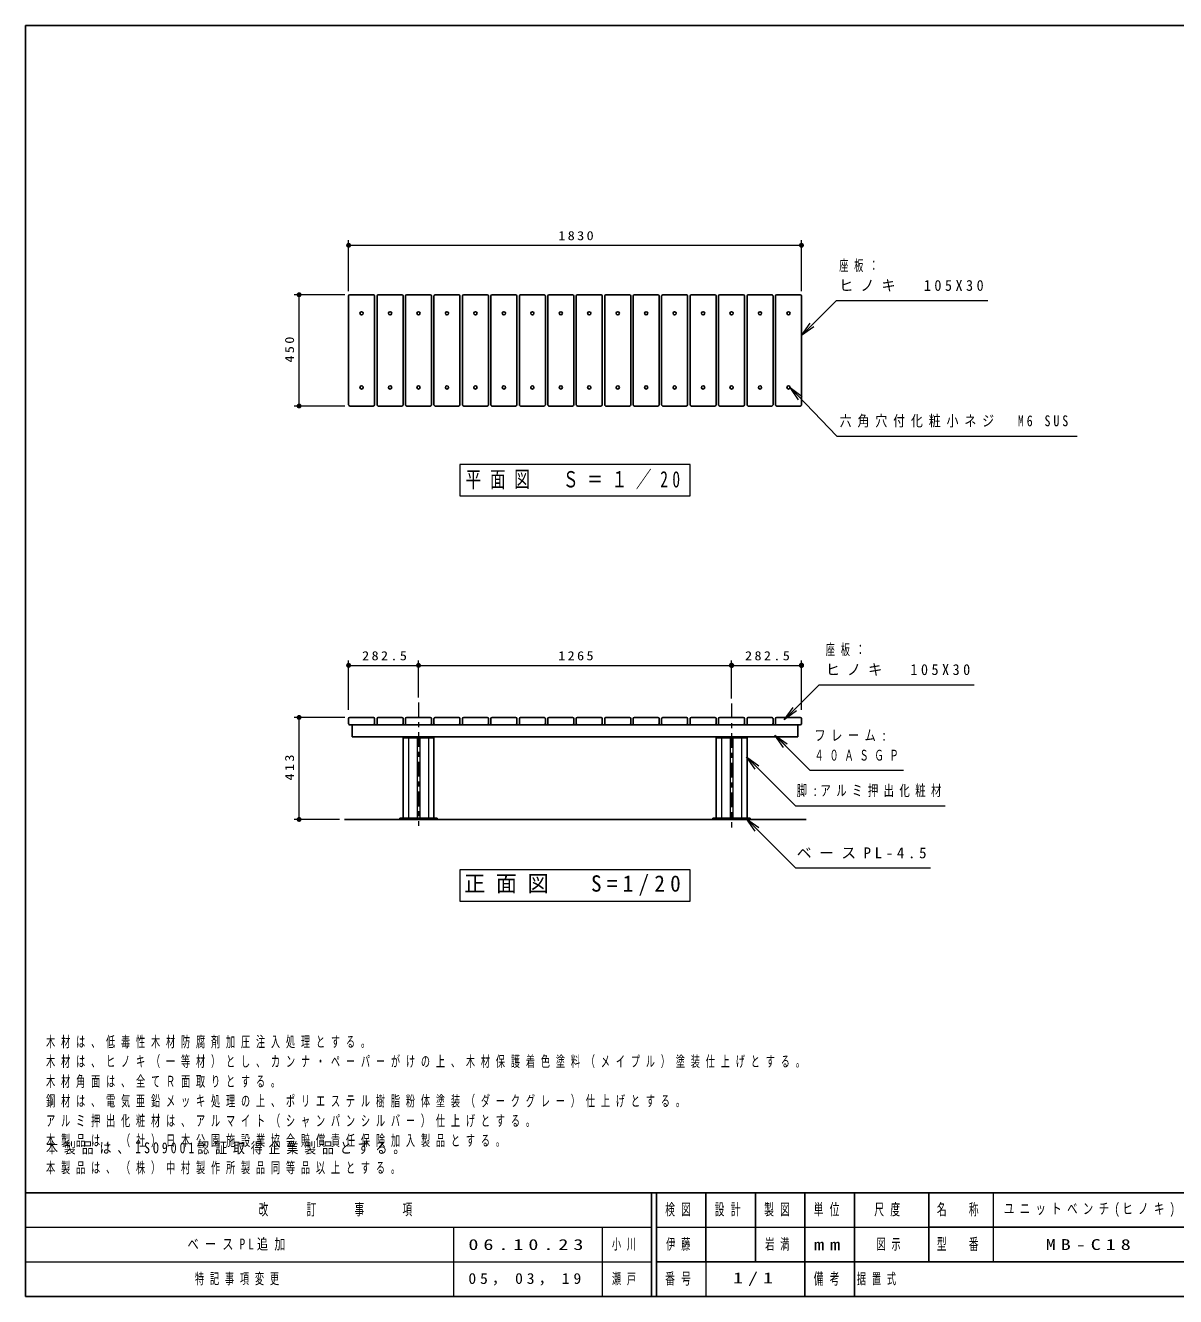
# Model space of a CAD drawing. Units: millimetres on the paper, scale 1:20. Extents: x -365 to 12, y -47 to 257.
# Drawn here: x -365 to -132.6, y 0 to 257 of the extents above; entities that cross this region are included whole.
import ezdxf

# ---------------------------------------------------------------- set-up
doc = ezdxf.new("R2010")
doc.units = ezdxf.units.MM
doc.linetypes.add('USER2', pattern=[6, 3, -1, 1, -1])
doc.layers.add('LY_1', color=3, linetype='Continuous', lineweight=25)
doc.layers.add('LY_2', color=7, linetype='Continuous', lineweight=13)
doc.styles.add('ＭＳ ゴシック', font='')
doc.styles.get('ＭＳ ゴシック').set_extended_font_data('MS Gothic')

# ---------------------------------------------------------------- blocks, each defined once
blk = doc.blocks.new('filled_dot')
at = {"color": 0, "linetype": 'Continuous', "lineweight": -2, "const_width": 1.25}
blk.add_lwpolyline([(-0.625, 0, 1), (0.625, 0, 1)], format="xyb", close=True, dxfattribs=at)

msp = doc.modelspace()

# ---------------------------------------------------------------- linework, layer by layer
at = {"layer": 'LY_1', "color": 7, "lineweight": 13}
for p, q in [((-299.703, 203.302), (-299.703, 213.552)), ((-208.203, 203.302), (-208.203, 213.552)), ((-299.703, 212.552), (-208.203, 212.552)), ((-300.453, 202.552), (-310.703, 202.552)), ((-309.703, 180.052), (-309.703, 202.552)), ((-208.203, 194.3), (-206.435, 196.775)), ((-208.203, 194.3), (-206.082, 196.422)), ((-205.728, 196.068), (-208.203, 194.3)), ((-208.79, 181.289), (-210.503, 183.802)), ((-210.503, 183.802), (-208.068, 181.98)), ((-210.503, 183.802), (-208.429, 181.634)), ((-300.453, 180.052), (-310.703, 180.052)), ((-230.703, 168.202), (-277.203, 168.202)), ((-277.203, 168.202), (-277.203, 161.902)), ((-230.703, 161.902), (-230.703, 168.202)), ((-277.203, 161.902), (-230.703, 161.902)), ((-299.703, 118.616), (-299.703, 128.616)), ((-285.578, 121.116), (-285.578, 128.616)), ((-222.328, 120.916), (-222.328, 128.616)), ((-208.203, 118.616), (-208.203, 128.616)), ((-299.703, 127.616), (-285.578, 127.616)), ((-285.578, 127.616), (-222.328, 127.616)), ((-222.328, 127.616), (-208.203, 127.616)), ((-211.677, 116.63), (-209.909, 119.105)), ((-211.677, 116.63), (-209.556, 118.751)), ((-209.202, 118.398), (-211.677, 116.63)), ((-300.453, 117.096), (-310.703, 117.096)), ((-309.703, 96.471), (-309.703, 117.096)), ((-211.808, 111.032), (-213.575, 113.507)), ((-213.575, 113.507), (-211.1, 111.739)), ((-213.575, 113.507), (-211.454, 111.385)), ((-287.578, 112.941), (-287.578, 96.691)), ((-285.828, 112.941), (-285.828, 96.691)), ((-285.328, 112.941), (-285.328, 96.691)), ((-283.578, 112.941), (-283.578, 96.691)), ((-224.328, 112.941), (-224.328, 96.691)), ((-222.578, 112.941), (-222.578, 96.691)), ((-222.078, 112.941), (-222.078, 96.691)), ((-220.328, 112.941), (-220.328, 96.691)), ((-217.529, 106.63), (-219.297, 109.105)), ((-219.297, 109.105), (-216.822, 107.337)), ((-219.297, 109.105), (-217.175, 106.984)), ((-301.519, 96.471), (-310.703, 96.471)), ((-217.529, 94.11), (-219.297, 96.584)), ((-219.297, 96.584), (-216.822, 94.817)), ((-219.297, 96.584), (-217.175, 94.463)), ((-230.703, 86.266), (-277.203, 86.266)), ((-277.203, 86.266), (-277.203, 79.966)), ((-230.703, 79.966), (-230.703, 86.266)), ((-277.203, 79.966), (-230.703, 79.966))]:
    msp.add_line(p, q, dxfattribs=at)
at = {"layer": 'LY_1'}
for p, q in [((-299.703, 202.302), (-299.703, 180.302)), ((-299.453, 202.552), (-294.703, 202.552)), ((-294.453, 202.302), (-294.453, 180.302)), ((-293.953, 202.302), (-293.953, 180.302)), ((-293.703, 202.552), (-288.953, 202.552)), ((-288.703, 202.302), (-288.703, 180.302)), ((-288.203, 202.302), (-288.203, 180.302)), ((-287.953, 202.552), (-283.203, 202.552)), ((-282.953, 202.302), (-282.953, 180.302)), ((-282.453, 202.302), (-282.453, 180.302)), ((-282.203, 202.552), (-277.453, 202.552)), ((-277.203, 202.302), (-277.203, 180.302)), ((-276.703, 202.302), (-276.703, 180.302)), ((-276.453, 202.552), (-271.703, 202.552)), ((-271.453, 202.302), (-271.453, 180.302)), ((-270.953, 202.302), (-270.953, 180.302)), ((-270.703, 202.552), (-265.953, 202.552)), ((-265.703, 202.302), (-265.703, 180.302)), ((-265.203, 202.302), (-265.203, 180.302)), ((-264.953, 202.552), (-260.203, 202.552)), ((-259.953, 202.302), (-259.953, 180.302)), ((-259.453, 202.302), (-259.453, 180.302)), ((-259.203, 202.552), (-254.453, 202.552)), ((-254.203, 202.302), (-254.203, 180.302)), ((-253.703, 202.302), (-253.703, 180.302)), ((-253.453, 202.552), (-248.703, 202.552)), ((-248.453, 202.302), (-248.453, 180.302)), ((-247.953, 202.302), (-247.953, 180.302)), ((-247.703, 202.552), (-242.953, 202.552)), ((-242.703, 202.302), (-242.703, 180.302)), ((-242.203, 202.302), (-242.203, 180.302)), ((-241.953, 202.552), (-237.203, 202.552)), ((-236.953, 202.302), (-236.953, 180.302)), ((-236.453, 202.302), (-236.453, 180.302)), ((-236.203, 202.552), (-231.453, 202.552)), ((-231.203, 202.302), (-231.203, 180.302)), ((-230.703, 202.302), (-230.703, 180.302)), ((-230.453, 202.552), (-225.703, 202.552)), ((-225.453, 202.302), (-225.453, 180.302)), ((-224.953, 202.302), (-224.953, 180.302)), ((-224.703, 202.552), (-219.953, 202.552)), ((-219.703, 202.302), (-219.703, 180.302)), ((-219.203, 202.302), (-219.203, 180.302)), ((-218.953, 202.552), (-214.203, 202.552)), ((-213.953, 202.302), (-213.953, 180.302)), ((-213.453, 202.302), (-213.453, 180.302)), ((-213.203, 202.552), (-208.453, 202.552)), ((-208.203, 202.302), (-208.203, 180.302)), ((-299.453, 180.052), (-294.703, 180.052)), ((-293.703, 180.052), (-288.953, 180.052)), ((-287.953, 180.052), (-283.203, 180.052)), ((-282.203, 180.052), (-277.453, 180.052)), ((-276.453, 180.052), (-271.703, 180.052)), ((-270.703, 180.052), (-265.953, 180.052)), ((-264.953, 180.052), (-260.203, 180.052)), ((-259.203, 180.052), (-254.453, 180.052)), ((-253.453, 180.052), (-248.703, 180.052)), ((-247.703, 180.052), (-242.953, 180.052)), ((-241.953, 180.052), (-237.203, 180.052)), ((-236.203, 180.052), (-231.453, 180.052)), ((-230.453, 180.052), (-225.703, 180.052)), ((-224.703, 180.052), (-219.953, 180.052)), ((-218.953, 180.052), (-214.203, 180.052)), ((-213.203, 180.052), (-208.453, 180.052)), ((-299.703, 116.846), (-299.703, 115.846)), ((-299.453, 117.096), (-294.703, 117.096)), ((-294.453, 116.846), (-294.453, 115.846)), ((-293.953, 116.846), (-293.953, 115.846)), ((-293.703, 117.096), (-288.953, 117.096)), ((-288.703, 116.846), (-288.703, 115.846)), ((-288.203, 116.846), (-288.203, 115.846)), ((-287.953, 117.096), (-283.203, 117.096)), ((-282.953, 116.846), (-282.953, 115.846)), ((-282.453, 116.846), (-282.453, 115.846)), ((-282.203, 117.096), (-277.453, 117.096)), ((-277.203, 116.846), (-277.203, 115.846)), ((-276.703, 116.846), (-276.703, 115.846)), ((-276.453, 117.096), (-271.703, 117.096)), ((-271.453, 116.846), (-271.453, 115.846)), ((-270.953, 116.846), (-270.953, 115.846)), ((-270.703, 117.096), (-265.953, 117.096)), ((-265.703, 116.846), (-265.703, 115.846)), ((-265.203, 116.846), (-265.203, 115.846)), ((-264.953, 117.096), (-260.203, 117.096)), ((-259.953, 116.846), (-259.953, 115.846)), ((-259.453, 116.846), (-259.453, 115.846)), ((-259.203, 117.096), (-254.453, 117.096)), ((-254.203, 116.846), (-254.203, 115.846)), ((-253.703, 116.846), (-253.703, 115.846)), ((-253.453, 117.096), (-248.703, 117.096)), ((-248.453, 116.846), (-248.453, 115.846)), ((-247.953, 116.846), (-247.953, 115.846)), ((-247.703, 117.096), (-242.953, 117.096)), ((-242.703, 116.846), (-242.703, 115.846)), ((-242.203, 116.846), (-242.203, 115.846)), ((-241.953, 117.096), (-237.203, 117.096)), ((-236.953, 116.846), (-236.953, 115.846)), ((-236.453, 116.846), (-236.453, 115.846)), ((-236.203, 117.096), (-231.453, 117.096)), ((-231.203, 116.846), (-231.203, 115.846)), ((-230.703, 116.846), (-230.703, 115.846)), ((-230.453, 117.096), (-225.703, 117.096)), ((-225.453, 116.846), (-225.453, 115.846)), ((-224.953, 116.846), (-224.953, 115.846)), ((-224.703, 117.096), (-219.953, 117.096)), ((-219.703, 116.846), (-219.703, 115.846)), ((-219.203, 116.846), (-219.203, 115.846)), ((-218.953, 117.096), (-214.203, 117.096)), ((-213.953, 116.846), (-213.953, 115.846)), ((-213.453, 116.846), (-213.453, 115.846)), ((-213.203, 117.096), (-208.453, 117.096)), ((-208.203, 116.846), (-208.203, 115.846)), ((-299.453, 115.596), (-208.453, 115.596)), ((-298.953, 115.596), (-298.953, 113.166)), ((-298.953, 113.166), (-208.953, 113.166)), ((-288.703, 113.166), (-288.703, 96.691)), ((-282.453, 113.166), (-282.453, 96.691)), ((-225.453, 113.166), (-225.453, 96.691)), ((-219.203, 113.166), (-219.203, 96.691)), ((-208.953, 115.596), (-208.953, 113.166)), ((-288.703, 112.941), (-282.453, 112.941)), ((-225.453, 112.941), (-219.203, 112.941)), ((-300.519, 96.466), (-207.252, 96.466)), ((-289.328, 96.691), (-281.828, 96.691)), ((-289.328, 96.691), (-289.328, 96.466)), ((-281.828, 96.691), (-281.828, 96.466)), ((-226.078, 96.691), (-218.578, 96.691)), ((-226.078, 96.691), (-226.078, 96.466)), ((-218.578, 96.691), (-218.578, 96.466))]:
    msp.add_line(p, q, dxfattribs=at)
at = {"layer": 'LY_1', "color": 7, "linetype": 'USER2', "lineweight": 13}
for p, q in [((-285.578, 120.116), (-285.578, 95.19)), ((-222.328, 119.916), (-222.328, 94.807))]:
    msp.add_line(p, q, dxfattribs=at)
at = {"layer": 'LY_1', "color": 7, "lineweight": 13}
for points in [[(-208.203, 194.3), (-201.132, 201.371), (-170.574, 201.371)], [(-210.503, 183.802), (-201.064, 173.935), (-152.474, 173.935)], [(-211.677, 116.63), (-204.606, 123.701), (-173.288, 123.701)], [(-213.575, 113.507), (-206.504, 106.436), (-187.568, 106.436)], [(-219.297, 109.105), (-209.386, 99.194), (-179.15, 99.194)], [(-219.297, 96.584), (-209.386, 86.674), (-182.15, 86.674)]]:
    msp.add_lwpolyline(points, dxfattribs=at)
at = {"layer": 'LY_1'}
for centre in [(-297.078, 198.802), (-291.328, 198.802), (-285.578, 198.802), (-279.828, 198.802), (-274.078, 198.802), (-268.328, 198.802), (-262.578, 198.802), (-256.828, 198.802), (-251.078, 198.802), (-245.328, 198.802), (-239.578, 198.802), (-233.828, 198.802), (-228.078, 198.802), (-222.328, 198.802), (-216.578, 198.802), (-210.828, 198.802), (-297.078, 183.802), (-291.328, 183.802), (-285.578, 183.802), (-279.828, 183.802), (-274.078, 183.802), (-268.328, 183.802), (-262.578, 183.802), (-256.828, 183.802), (-251.078, 183.802), (-245.328, 183.802), (-239.578, 183.802), (-233.828, 183.802), (-228.078, 183.802), (-222.328, 183.802), (-216.578, 183.802), (-210.828, 183.802)]:
    msp.add_circle(centre, 0.325, dxfattribs=at)
for centre, start, end in [((-299.453, 202.302), 89.99998, 179.99996), ((-294.703, 202.302), 0, 89.99998), ((-293.703, 202.302), 89.99998, 179.99996), ((-288.953, 202.302), 0, 89.99998), ((-287.953, 202.302), 89.99998, 179.99996), ((-283.203, 202.302), 0, 89.99998), ((-282.203, 202.302), 89.99998, 179.99996), ((-277.453, 202.302), 0, 89.99998), ((-276.453, 202.302), 89.99998, 179.99996), ((-271.703, 202.302), 0, 89.99998), ((-270.703, 202.302), 89.99998, 179.99996), ((-265.953, 202.302), 0, 89.99998), ((-264.953, 202.302), 89.99998, 179.99996), ((-260.203, 202.302), 0, 89.99998), ((-259.203, 202.302), 89.99998, 179.99996), ((-254.453, 202.302), 0, 89.99998), ((-253.453, 202.302), 89.99998, 179.99996), ((-248.703, 202.302), 0, 89.99998), ((-247.703, 202.302), 89.99998, 179.99996), ((-242.953, 202.302), 0, 89.99998), ((-241.953, 202.302), 89.99998, 179.99996), ((-237.203, 202.302), 0, 89.99998), ((-236.203, 202.302), 89.99998, 179.99996), ((-231.453, 202.302), 0, 89.99998), ((-230.453, 202.302), 89.99998, 179.99996), ((-225.703, 202.302), 0, 89.99998), ((-224.703, 202.302), 89.99998, 179.99996), ((-219.953, 202.302), 0, 89.99998), ((-218.953, 202.302), 89.99998, 179.99996), ((-214.203, 202.302), 0, 89.99998), ((-213.203, 202.302), 89.99998, 179.99996), ((-208.453, 202.302), 0, 89.99998), ((-299.453, 180.302), 179.99998, 270.00003), ((-294.703, 180.302), 270.00002, 0), ((-293.703, 180.302), 179.99998, 270.00003), ((-288.953, 180.302), 270.00002, 0), ((-287.953, 180.302), 179.99998, 270.00003), ((-283.203, 180.302), 270.00002, 0), ((-282.203, 180.302), 179.99998, 270.00003), ((-277.453, 180.302), 270.00002, 0), ((-276.453, 180.302), 179.99998, 270.00003), ((-271.703, 180.302), 270.00002, 0), ((-270.703, 180.302), 179.99998, 270.00003), ((-265.953, 180.302), 270.00002, 0), ((-264.953, 180.302), 179.99998, 270.00003), ((-260.203, 180.302), 270.00002, 0), ((-259.203, 180.302), 179.99998, 270.00003), ((-254.453, 180.302), 270.00002, 0), ((-253.453, 180.302), 179.99998, 270.00003), ((-248.703, 180.302), 270.00002, 0), ((-247.703, 180.302), 179.99998, 270.00003), ((-242.953, 180.302), 270.00002, 0), ((-241.953, 180.302), 179.99998, 270.00003), ((-237.203, 180.302), 270.00002, 0), ((-236.203, 180.302), 179.99998, 270.00003), ((-231.453, 180.302), 270.00002, 0), ((-230.453, 180.302), 179.99998, 270.00003), ((-225.703, 180.302), 270.00002, 0), ((-224.703, 180.302), 179.99998, 270.00003), ((-219.953, 180.302), 270.00002, 0), ((-218.953, 180.302), 179.99998, 270.00003), ((-214.203, 180.302), 270.00002, 0), ((-213.203, 180.302), 179.99998, 270.00003), ((-208.453, 180.302), 270.00002, 0), ((-299.453, 116.846), 89.99998, 179.99996), ((-299.453, 115.846), 179.99998, 270.00003), ((-294.703, 116.846), 0, 89.99998), ((-294.703, 115.846), 270.00002, 0), ((-293.703, 116.846), 89.99998, 179.99996), ((-293.703, 115.846), 179.99998, 270.00003), ((-288.953, 116.846), 0, 89.99998), ((-288.953, 115.846), 270.00002, 0), ((-287.953, 116.846), 89.99998, 179.99996), ((-287.953, 115.846), 179.99998, 270.00003), ((-283.203, 116.846), 0, 89.99998), ((-283.203, 115.846), 270.00002, 0), ((-282.203, 116.846), 89.99998, 179.99996), ((-282.203, 115.846), 179.99998, 270.00003), ((-277.453, 116.846), 0, 89.99998), ((-277.453, 115.846), 270.00002, 0), ((-276.453, 116.846), 89.99998, 179.99996), ((-276.453, 115.846), 179.99998, 270.00003), ((-271.703, 116.846), 0, 89.99998), ((-271.703, 115.846), 270.00002, 0), ((-270.703, 116.846), 89.99998, 179.99996), ((-270.703, 115.846), 179.99998, 270.00003), ((-265.953, 116.846), 0, 89.99998), ((-265.953, 115.846), 270.00002, 0), ((-264.953, 116.846), 89.99998, 179.99996), ((-264.953, 115.846), 179.99998, 270.00003), ((-260.203, 116.846), 0, 89.99998), ((-260.203, 115.846), 270.00002, 0), ((-259.203, 116.846), 89.99998, 179.99996), ((-259.203, 115.846), 179.99998, 270.00003), ((-254.453, 116.846), 0, 89.99998), ((-254.453, 115.846), 270.00002, 0), ((-253.453, 116.846), 89.99998, 179.99996), ((-253.453, 115.846), 179.99998, 270.00003), ((-248.703, 116.846), 0, 89.99998), ((-248.703, 115.846), 270.00002, 0), ((-247.703, 116.846), 89.99998, 179.99996), ((-247.703, 115.846), 179.99998, 270.00003), ((-242.953, 116.846), 0, 89.99998), ((-242.953, 115.846), 270.00002, 0), ((-241.953, 116.846), 89.99998, 179.99996), ((-241.953, 115.846), 179.99998, 270.00003), ((-237.203, 116.846), 0, 89.99998), ((-237.203, 115.846), 270.00002, 0), ((-236.203, 116.846), 89.99998, 179.99996), ((-236.203, 115.846), 179.99998, 270.00003), ((-231.453, 116.846), 0, 89.99998), ((-231.453, 115.846), 270.00002, 0), ((-230.453, 116.846), 89.99998, 179.99996), ((-230.453, 115.846), 179.99998, 270.00003), ((-225.703, 116.846), 0, 89.99998), ((-225.703, 115.846), 270.00002, 0), ((-224.703, 116.846), 89.99998, 179.99996), ((-224.703, 115.846), 179.99998, 270.00003), ((-219.953, 116.846), 0, 89.99998), ((-219.953, 115.846), 270.00002, 0), ((-218.953, 116.846), 89.99998, 179.99996), ((-218.953, 115.846), 179.99998, 270.00003), ((-214.203, 116.846), 0, 89.99998), ((-214.203, 115.846), 270.00002, 0), ((-213.203, 116.846), 89.99998, 179.99996), ((-213.203, 115.846), 179.99998, 270.00003), ((-208.453, 116.846), 0, 89.99998), ((-208.453, 115.846), 270.00002, 0)]:
    msp.add_arc(centre, 0.25, start, end, dxfattribs=at)
at = {"layer": 'LY_2', "color": 20, "lineweight": 25}
for p, q in [((0, 257), (-365, 257)), ((-365, 257), (-365, 0)), ((-365, 21), (0, 21)), ((-365, 0), (0, 0))]:
    msp.add_line(p, q, dxfattribs=at)
at = {"layer": 'LY_2', "color": 3, "lineweight": 25}
for p, q in [((-238.5, 21), (-238.5, 0)), ((-237.5, 21), (-237.5, 0)), ((-227.5, 21), (-227.5, 7)), ((-217.5, 21), (-217.5, 7)), ((-207.5, 21), (-207.5, 0)), ((-197.5, 21), (-197.5, 7)), ((-182.5, 21), (-182.5, 7)), ((-182.5, 14), (-70, 14)), ((-237.5, 7), (0, 7)), ((-197.5, 7), (-197.5, 0))]:
    msp.add_line(p, q, dxfattribs=at)
at = {"layer": 'LY_2'}
for p, q in [((-169.5, 21), (-169.5, 7)), ((-365, 14), (-238.5, 14)), ((-278.5, 14), (-278.5, 0)), ((-248.5, 14), (-248.5, 0)), ((-237.5, 14), (-182.5, 14)), ((-365, 7), (-238.5, 7)), ((-227.5, 7), (-227.5, 0))]:
    msp.add_line(p, q, dxfattribs=at)

# ---------------------------------------------------------------- block references
at = {"layer": 'LY_1', "color": 7, "lineweight": 13, "xscale": 0.4, "yscale": 0.4}
for p in [(-299.703, 212.552), (-299.703, 127.616)]:
    msp.add_blockref('filled_dot', p, dxfattribs=at)
at = {"layer": 'LY_1', "color": 7, "lineweight": 13}
for p, xscale, yscale, rotation in [((-208.203, 212.552), 0.4, 0.4, 180), ((-309.703, 202.552), 0.4, 0.4, 270), ((-309.703, 180.052), 0.4, 0.4, 90), ((-285.578, 127.616), 0.4, 0.4, 180), ((-222.328, 127.616), 0.431, 0.431, 180), ((-208.203, 127.616), 0.431, 0.431, 180), ((-309.703, 117.096), 0.4, 0.4, 270), ((-309.703, 96.471), 0.4, 0.4, 90)]:
    msp.add_blockref('filled_dot', p, dxfattribs=dict(at, xscale=xscale, yscale=yscale, rotation=rotation))

# ---------------------------------------------------------------- texts
at = {"layer": 'LY_1', "color": 7, "style": 'ＭＳ ゴシック'}
for s, insert, char_height, attachment_point in [('\\T1.33;\\W1.15;1830', (-253.53, 213.552), 1.833, 8), ('\\T1.64;\\W0.6;座板：', (-200.574, 208.371), 2.199, 4), ('\\T1.5;\\W0.95;ヒノキ\u3000105X30', (-200.574, 204.371), 2.199, 4), ('\\T1.5;\\W0.8;六角穴付化粧小ネジ\u3000M6\\~SUS', (-200.474, 176.935), 2.199, 4), ('\\T1.56;\\W0.7;平面図\u3000Ｓ＝１／20', (-253.953, 165.052), 3.299, 5), ('\\T1.64;\\W0.6;座板：', (-203.288, 130.701), 2.199, 4), ('\\T1.33;\\W1.15;282.5', (-292.213, 128.616), 1.833, 8), ('\\T1.33;\\W1.15;1265', (-253.549, 128.616), 1.833, 8), ('\\T1.33;\\W1.15;282.5', (-214.838, 128.616), 1.833, 8), ('\\T1.5;\\W0.95;ヒノキ\u3000105X30', (-203.288, 126.701), 2.199, 4), ('\\T1.5;\\W0.75;フレーム:', (-205.568, 113.436), 2.199, 4), ('\\T1.64;\\W0.6;４０ＡＳＧＰ', (-205.568, 109.436), 2.199, 4), ('\\T1.52;\\W0.7;脚:アルミ押出化粧材', (-209.15, 102.194), 2.199, 4), ('\\T1.5;ベースPL-4.5', (-209.15, 89.674), 2.199, 4), ('\\T1.5;\\W0.95;正面図\u3000S=1/20', (-253.953, 83.116), 3.299, 5), ('\\T1.64;\\W0.6;木材は、低毒性木材防腐剤加圧注入処理とする。', (-360.828, 50.178), 2.199, 7), ('\\T1.64;\\W0.6;木材は、ヒノキ（一等材）とし、カンナ・ペーパーがけの上、木材保護着色塗料（メイプル）塗装仕上げとする。', (-360.828, 46.178), 2.199, 7), ('\\T1.64;\\W0.6;木材角面は、全てＲ面取りとする。', (-360.828, 42.178), 2.199, 7), ('\\T1.64;\\W0.6;鋼材は、電気亜鉛メッキ処理の上、ポリエステル樹脂粉体塗装（ダークグレー）仕上げとする。', (-360.828, 38.178), 2.199, 7), ('\\T1.64;\\W0.6;アルミ押出化粧材は、アルマイト（シャンパンシルバー）仕上げとする。', (-360.828, 34.178), 2.199, 7), ('\\T1.64;\\W0.6;本製品は、（社）日本公園施設業協会賠償責任保険加入製品とする。', (-360.828, 30.178), 2.199, 7), ('\\T1.5;\\W0.8;本製品は、ISO9001認証取得企業製品とする。', (-360.828, 31.178), 2.199, 1), ('\\T1.64;\\W0.6;本製品は、（株）中村製作所製品同等品以上とする。', (-360.828, 27.178), 2.199, 1), ('\\T1.52;\\W0.7;ユニットベンチ(ヒノキ)', (-149.75, 17.5), 2.199, 5), ('\\T1.56;\\W0.75;ベースPL追加', (-332.25, 10.5), 2.199, 4), ('\\T1.5;\\W1.35;06.10.23', (-275.5, 10.5), 2.199, 4), ('\\T1.64;\\W0.6;小川', (-246.5, 10.5), 2.199, 4), ('\\T1.64;\\W0.6;伊藤', (-232.5, 10.5), 2.199, 5), ('\\T1.64;\\W0.6;岩満', (-212.5, 10.5), 2.199, 5), ('\\T1.64;\\W0.6;図示', (-190, 10.5), 2.199, 5), ('\\T1.5;\\W1.35;MB-C18', (-149.75, 10.5), 2.199, 5), ('\\T1.64;\\W0.6;特記事項変更', (-330.75, 3.5), 2.199, 4), ('\\T1.5;\\W1.05;05，03，19', (-275.5, 3.5), 2.199, 4), ('\\T1.64;\\W0.6;瀬戸', (-246.5, 3.5), 2.199, 4), ('\\T1.5;\\W1.35;1/1', (-217.5, 3.5), 2.199, 5), ('\\T1.64;\\W0.6;据置式', (-197, 3.5), 2.199, 4)]:
    msp.add_mtext(s, dxfattribs=dict(at, insert=insert, char_height=char_height, attachment_point=attachment_point))
at = {"layer": 'LY_1', "color": 7, "char_height": 1.833, "attachment_point": 8, "rotation": 90, "style": 'ＭＳ ゴシック'}
for s, insert in [('\\T1.33;\\W1.15;450', (-310.703, 191.694)), ('\\T1.33;\\W1.15;413', (-310.703, 107.201))]:
    msp.add_mtext(s, dxfattribs=dict(at, insert=insert))
at = {"layer": 'LY_2', "char_height": 2.346, "attachment_point": 5, "style": 'ＭＳ ゴシック'}
for s, insert in [('\\T1.64;\\W0.6;改\u3000\u3000訂\u3000\u3000事\u3000\u3000項', (-301.75, 17.5)), ('\\T1.64;\\W0.6;検図', (-232.5, 17.5)), ('\\T1.64;\\W0.6;設計', (-222.5, 17.5)), ('\\T1.64;\\W0.6;製図', (-212.5, 17.5)), ('\\T1.64;\\W0.6;単位', (-202.5, 17.5)), ('\\T1.64;\\W0.6;尺度', (-190.25, 17.5)), ('\\T1.64;\\W0.6;名\u3000称', (-176, 17.5)), ('\\T1.5;\\W1.35;mm', (-202.5, 10.5)), ('\\T1.64;\\W0.6;型\u3000番', (-176, 10.5)), ('\\T1.64;\\W0.6;備考', (-202.5, 3.5)), ('\\T1.64;\\W0.6;番号', (-232.5, 3.5))]:
    msp.add_mtext(s, dxfattribs=dict(at, insert=insert))

doc.saveas('drawing.dxf')
